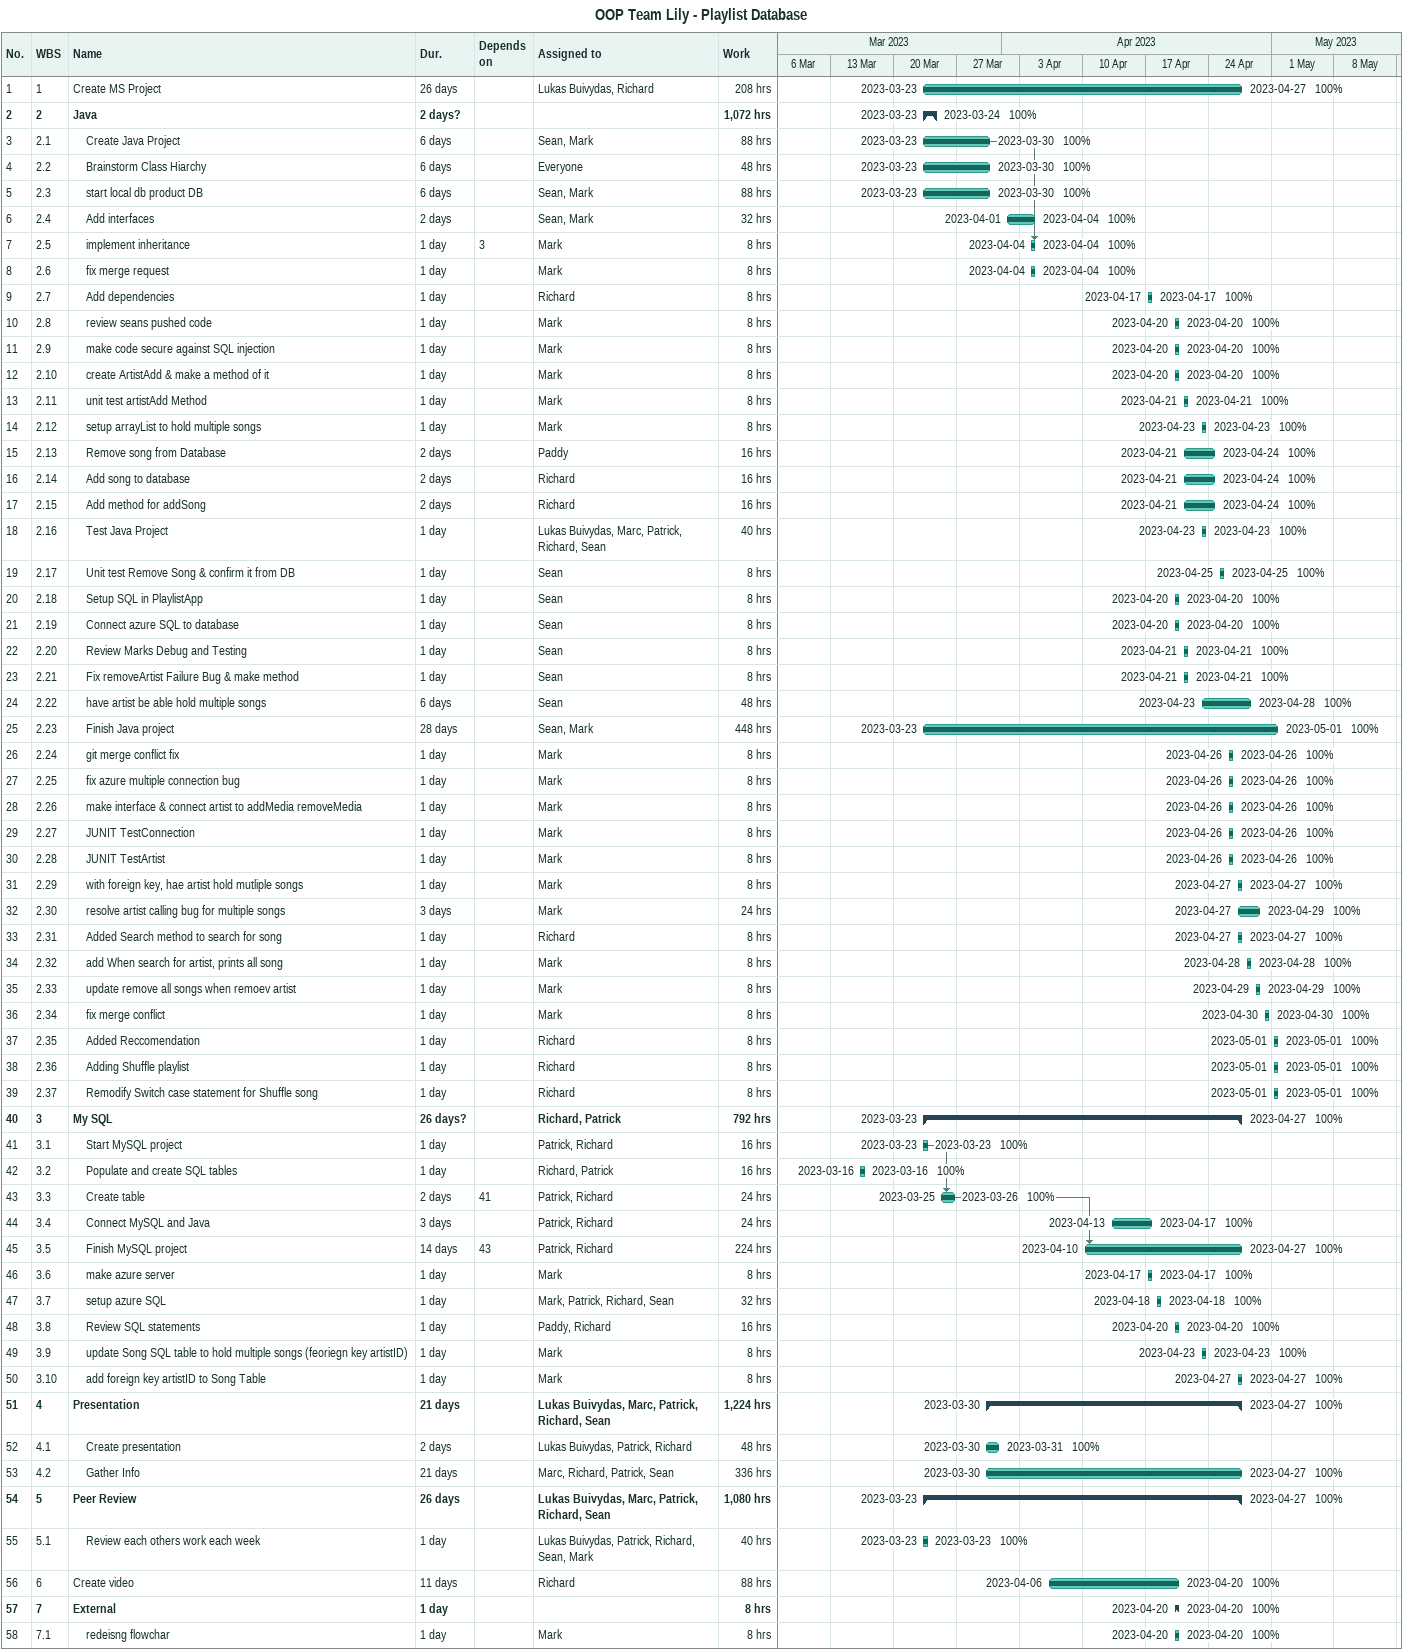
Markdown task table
OOP Team Lily - Playlist Database

| ID | WBS | Task | Duration | Start | Finish | Predecessors | Resources | % complete | Work (h) |
|---|---|---|---|---|---|---|---|---|---|
| 1 | 1 | Create MS Project | 26d | 2023-03-23 | 2023-04-27 |  | Lukas Buivydas, Richard | 100 | 208 |
| 2 | 2 | **Java** | 2d? | 2023-03-23 | 2023-03-24 |  |  | 100 | 1072 |
| 3 | 2.1 | Create Java Project | 6d | 2023-03-23 | 2023-03-30 |  | Sean, Mark | 100 | 88 |
| 4 | 2.2 | Brainstorm Class Hiarchy | 6d | 2023-03-23 | 2023-03-30 |  | Everyone | 100 | 48 |
| 5 | 2.3 | start local db product DB | 6d | 2023-03-23 | 2023-03-30 |  | Sean, Mark | 100 | 88 |
| 6 | 2.4 | Add interfaces | 2d | 2023-04-01 | 2023-04-04 |  | Sean, Mark | 100 | 32 |
| 7 | 2.5 | implement inheritance | 1d | 2023-04-04 | 2023-04-04 | 3 | Mark | 100 | 8 |
| 8 | 2.6 | fix merge request | 1d | 2023-04-04 | 2023-04-04 |  | Mark | 100 | 8 |
| 9 | 2.7 | Add dependencies | 1d | 2023-04-17 | 2023-04-17 |  | Richard | 100 | 8 |
| 10 | 2.8 | review seans pushed code | 1d | 2023-04-20 | 2023-04-20 |  | Mark | 100 | 8 |
| 11 | 2.9 | make code secure against SQL injection | 1d | 2023-04-20 | 2023-04-20 |  | Mark | 100 | 8 |
| 12 | 2.10 | create ArtistAdd & make a method of it | 1d | 2023-04-20 | 2023-04-20 |  | Mark | 100 | 8 |
| 13 | 2.11 | unit test artistAdd Method | 1d | 2023-04-21 | 2023-04-21 |  | Mark | 100 | 8 |
| 14 | 2.12 | setup arrayList to hold multiple songs | 1d | 2023-04-23 | 2023-04-23 |  | Mark | 100 | 8 |
| 15 | 2.13 | Remove song from Database | 2d | 2023-04-21 | 2023-04-24 |  | Paddy | 100 | 16 |
| 16 | 2.14 | Add song to database | 2d | 2023-04-21 | 2023-04-24 |  | Richard | 100 | 16 |
| 17 | 2.15 | Add method for addSong | 2d | 2023-04-21 | 2023-04-24 |  | Richard | 100 | 16 |
| 18 | 2.16 | Test Java Project | 1d | 2023-04-23 | 2023-04-23 |  | Lukas Buivydas, Marc, Patrick, Richard, Sean | 100 | 40 |
| 19 | 2.17 | Unit test Remove Song & confirm it from DB | 1d | 2023-04-25 | 2023-04-25 |  | Sean | 100 | 8 |
| 20 | 2.18 | Setup SQL in PlaylistApp | 1d | 2023-04-20 | 2023-04-20 |  | Sean | 100 | 8 |
| 21 | 2.19 | Connect azure SQL to database | 1d | 2023-04-20 | 2023-04-20 |  | Sean | 100 | 8 |
| 22 | 2.20 | Review Marks Debug and Testing | 1d | 2023-04-21 | 2023-04-21 |  | Sean | 100 | 8 |
| 23 | 2.21 | Fix removeArtist Failure Bug & make method | 1d | 2023-04-21 | 2023-04-21 |  | Sean | 100 | 8 |
| 24 | 2.22 | have artist be able hold multiple songs | 6d | 2023-04-23 | 2023-04-28 |  | Sean | 100 | 48 |
| 25 | 2.23 | Finish Java project | 28d | 2023-03-23 | 2023-05-01 |  | Sean, Mark | 100 | 448 |
| 26 | 2.24 | git merge conflict fix | 1d | 2023-04-26 | 2023-04-26 |  | Mark | 100 | 8 |
| 27 | 2.25 | fix azure multiple connection bug | 1d | 2023-04-26 | 2023-04-26 |  | Mark | 100 | 8 |
| 28 | 2.26 | make interface & connect artist to addMedia removeMedia | 1d | 2023-04-26 | 2023-04-26 |  | Mark | 100 | 8 |
| 29 | 2.27 | JUNIT TestConnection | 1d | 2023-04-26 | 2023-04-26 |  | Mark | 100 | 8 |
| 30 | 2.28 | JUNIT TestArtist | 1d | 2023-04-26 | 2023-04-26 |  | Mark | 100 | 8 |
| 31 | 2.29 | with foreign key, hae artist hold mutliple songs | 1d | 2023-04-27 | 2023-04-27 |  | Mark | 100 | 8 |
| 32 | 2.30 | resolve artist calling bug for multiple songs | 3d | 2023-04-27 | 2023-04-29 |  | Mark | 100 | 24 |
| 33 | 2.31 | Added Search method to search for song | 1d | 2023-04-27 | 2023-04-27 |  | Richard | 100 | 8 |
| 34 | 2.32 | add When search for artist, prints all song | 1d | 2023-04-28 | 2023-04-28 |  | Mark | 100 | 8 |
| 35 | 2.33 | update remove all songs when remoev artist | 1d | 2023-04-29 | 2023-04-29 |  | Mark | 100 | 8 |
| 36 | 2.34 | fix merge conflict | 1d | 2023-04-30 | 2023-04-30 |  | Mark | 100 | 8 |
| 37 | 2.35 | Added Reccomendation | 1d | 2023-05-01 | 2023-05-01 |  | Richard | 100 | 8 |
| 38 | 2.36 | Adding Shuffle playlist | 1d | 2023-05-01 | 2023-05-01 |  | Richard | 100 | 8 |
| 39 | 2.37 | Remodify Switch case statement for Shuffle song | 1d | 2023-05-01 | 2023-05-01 |  | Richard | 100 | 8 |
| 40 | 3 | **My SQL** | 26d? | 2023-03-23 | 2023-04-27 |  | Richard, Patrick | 100 | 792 |
| 41 | 3.1 | Start MySQL project | 1d | 2023-03-23 | 2023-03-23 |  | Patrick, Richard | 100 | 16 |
| 42 | 3.2 | Populate and create SQL tables | 1d | 2023-03-16 | 2023-03-16 |  | Richard, Patrick | 100 | 16 |
| 43 | 3.3 | Create table | 2d | 2023-03-25 | 2023-03-26 | 41 | Patrick, Richard | 100 | 24 |
| 44 | 3.4 | Connect MySQL and Java | 3d | 2023-04-13 | 2023-04-17 |  | Patrick, Richard | 100 | 24 |
| 45 | 3.5 | Finish MySQL project | 14d | 2023-04-10 | 2023-04-27 | 43 | Patrick, Richard | 100 | 224 |
| 46 | 3.6 | make azure server | 1d | 2023-04-17 | 2023-04-17 |  | Mark | 100 | 8 |
| 47 | 3.7 | setup azure SQL | 1d | 2023-04-18 | 2023-04-18 |  | Mark, Patrick, Richard, Sean | 100 | 32 |
| 48 | 3.8 | Review SQL statements | 1d | 2023-04-20 | 2023-04-20 |  | Paddy, Richard | 100 | 16 |
| 49 | 3.9 | update Song SQL table to hold multiple songs (feoriegn key artistID) | 1d | 2023-04-23 | 2023-04-23 |  | Mark | 100 | 8 |
| 50 | 3.10 | add foreign key artistID to Song Table | 1d | 2023-04-27 | 2023-04-27 |  | Mark | 100 | 8 |
| 51 | 4 | **Presentation** | 21d | 2023-03-30 | 2023-04-27 |  | Lukas Buivydas, Marc, Patrick, Richard, Sean | 100 | 1224 |
| 52 | 4.1 | Create presentation | 2d | 2023-03-30 | 2023-03-31 |  | Lukas Buivydas, Patrick, Richard | 100 | 48 |
| 53 | 4.2 | Gather Info | 21d | 2023-03-30 | 2023-04-27 |  | Marc, Richard, Patrick, Sean | 100 | 336 |
| 54 | 5 | **Peer Review** | 26d | 2023-03-23 | 2023-04-27 |  | Lukas Buivydas, Marc, Patrick, Richard, Sean | 100 | 1080 |
| 55 | 5.1 | Review each others work each week | 1d | 2023-03-23 | 2023-03-23 |  | Lukas Buivydas, Patrick, Richard, Sean, Mark | 100 | 40 |
| 56 | 6 | Create video | 11d | 2023-04-06 | 2023-04-20 |  | Richard | 100 | 88 |
| 57 | 7 | **External** | 1d | 2023-04-20 | 2023-04-20 |  |  | 100 | 8 |
| 58 | 7.1 | redeisng flowchar | 1d | 2023-04-20 | 2023-04-20 |  | Mark | 100 | 8 |
